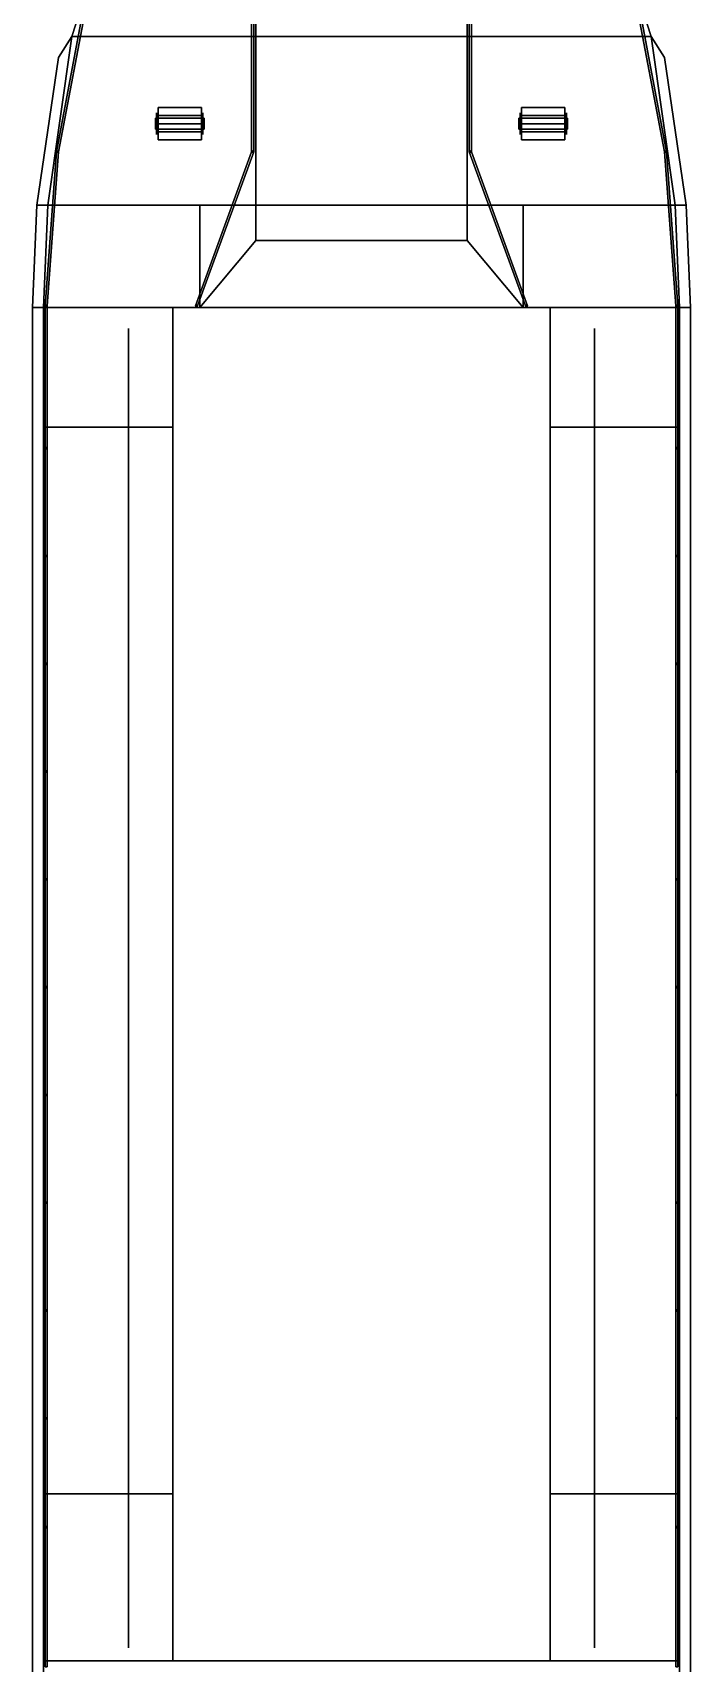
# Model space of a CAD drawing. Header units: millimetres. Extents: x -6.1 to 6.1, y -28.6 to 41.9.
# Drawn here: x -6.1 to 6.1, y -11.95 to 18.31 of the extents above; entities that cross this region are included whole.
import ezdxf

# ---------------------------------------------------------------- set-up
doc = ezdxf.new("R2010")
doc.units = ezdxf.units.MM
doc.layers.add('railings', color=6, linetype='Continuous')
doc.layers.add('railings2', color=5, linetype='Continuous')

msp = doc.modelspace()

# ---------------------------------------------------------------- linework, layer by layer
for points in [[(1.96, 23.89, 0.25), (-1.96, 23.89, 0.25), (-1.96, 14.45, 0.25), (1.96, 14.45, 0.25)], [(-5.37, 18.24, -1.2), (-4.18, 21.93, -1.2), (4.18, 21.93, -1.2), (5.37, 18.24, -1.2)], [(-1.96, 18.24, 1.65), (-1.96, 21.93, 1.81), (-4.18, 21.93, 1.81), (-5.37, 18.24, 1.65)], [(-5.37, 18.24, 1.65), (-4.18, 21.93, 1.81), (-4.18, 21.93, -1.2), (-5.37, 18.24, -1.2)], [(-1.96, 18.24, 0.25), (-1.96, 21.93, 0.25), (-1.96, 21.93, 1.81), (-1.96, 18.24, 1.65)], [(4.18, 21.93, 1.81), (1.96, 21.93, 1.81), (1.96, 18.24, 1.65), (5.37, 18.24, 1.65)], [(1.96, 18.24, 1.65), (1.96, 21.93, 1.81), (1.96, 21.93, 0.25), (1.96, 18.24, 0.25)], [(5.37, 18.24, -1.2), (4.18, 21.93, -1.2), (4.18, 21.93, 1.81), (5.37, 18.24, 1.65)], [(-5.62, 17.85, 0.55), (-6.02, 15.11, 0.55), (-5.82, 15.11, 0.55), (-5.37, 18.24, 0.55)], [(-5.37, 18.24, 0.24), (-5.82, 15.11, 0.24), (-6.02, 15.11, 0.24), (-5.62, 17.85, 0.24)], [(-5.37, 18.24, -1.2), (5.37, 18.24, -1.2), (5.82, 15.11, -1.2), (-5.82, 15.11, -1.2)], [(-1.96, 15.11, 1.59), (-1.96, 18.24, 1.65), (-5.37, 18.24, 1.65), (-5.82, 15.11, 1.59)], [(-5.82, 15.11, 1.59), (-5.37, 18.24, 1.65), (-5.37, 18.24, -1.2), (-5.82, 15.11, -1.2)], [(-5.62, 17.85, 0.24), (-5.62, 17.85, 0.55), (-5.37, 18.24, 0.55), (-5.37, 18.24, 0.24)], [(-1.96, 15.11, 0.25), (-1.96, 18.24, 0.25), (-1.96, 18.24, 1.65), (-1.96, 15.11, 1.59)], [(5.37, 18.24, 1.65), (1.96, 18.24, 1.65), (1.96, 15.11, 1.59), (5.82, 15.11, 1.59)], [(1.96, 15.11, 1.59), (1.96, 18.24, 1.65), (1.96, 18.24, 0.25), (1.96, 15.11, 0.25)], [(5.82, 15.11, -1.2), (5.37, 18.24, -1.2), (5.37, 18.24, 1.65), (5.82, 15.11, 1.59)], [(5.37, 18.24, 0.55), (5.82, 15.11, 0.55), (6.02, 15.11, 0.55), (5.62, 17.85, 0.55)], [(5.62, 17.85, 0.24), (6.02, 15.11, 0.24), (5.82, 15.11, 0.24), (5.37, 18.24, 0.24)], [(5.62, 17.85, 0.55), (5.62, 17.85, 0.24), (5.37, 18.24, 0.24), (5.37, 18.24, 0.55)], [(-6.02, 15.11, 0.24), (-6.02, 15.11, 0.55), (-5.62, 17.85, 0.55), (-5.62, 17.85, 0.24)], [(6.02, 15.11, 0.55), (6.02, 15.11, 0.24), (5.62, 17.85, 0.24), (5.62, 17.85, 0.55)], [(-3.82, 16.62, 1.87), (-3.82, 16.52, 1.97), (-3.82, 16.62, 2.07), (-3.82, 16.72, 1.97)], [(-3.82, 16.62, 1.87), (-3.82, 16.72, 1.97), (-2.92, 16.72, 1.97), (-2.92, 16.62, 1.87)], [(-3.82, 16.72, 1.97), (-3.82, 16.62, 2.07), (-2.92, 16.62, 2.07), (-2.92, 16.72, 1.97)], [(-3.8, 16.78, 2.04), (-3.8, 16.62, 2.14), (-3.8, 16.62, 1.61), (-3.8, 16.82, 1.62)], [(-3.8, 16.82, 1.62), (-3.8, 16.62, 1.61), (-3.8, 16.62, 2.14), (-3.8, 16.78, 2.04)], [(-3.77, 16.77, 1.71), (-3.77, 16.47, 1.71), (-3.77, 16.32, 1.97), (-3.77, 16.92, 1.97)], [(-3.77, 16.77, 1.71), (-3.77, 16.92, 1.97), (-2.97, 16.92, 1.97), (-2.97, 16.77, 1.71)], [(-3.77, 16.92, 1.97), (-3.77, 16.32, 1.97), (-3.77, 16.47, 2.23), (-3.77, 16.77, 2.23)], [(-3.77, 16.92, 1.97), (-3.77, 16.77, 2.23), (-2.97, 16.77, 2.23), (-2.97, 16.92, 1.97)], [(-3.77, 16.47, 1.71), (-3.77, 16.77, 1.71), (-2.97, 16.77, 1.71), (-2.97, 16.47, 1.71)], [(-3.77, 16.77, 2.23), (-3.77, 16.47, 2.23), (-2.97, 16.47, 2.23), (-2.97, 16.77, 2.23)], [(-2.97, 16.92, 1.97), (-2.97, 16.32, 1.97), (-2.97, 16.47, 1.71), (-2.97, 16.77, 1.71)], [(-2.97, 16.77, 2.23), (-2.97, 16.47, 2.23), (-2.97, 16.32, 1.97), (-2.97, 16.92, 1.97)], [(-2.94, 16.78, 2.04), (-2.94, 16.62, 2.14), (-2.94, 16.62, 1.61), (-2.94, 16.82, 1.62)], [(-2.94, 16.82, 1.62), (-2.94, 16.62, 1.61), (-2.94, 16.62, 2.14), (-2.94, 16.78, 2.04)], [(-2.92, 16.72, 1.97), (-2.92, 16.62, 2.07), (-2.92, 16.52, 1.97), (-2.92, 16.62, 1.87)], [(2.92, 16.72, 1.97), (2.92, 16.62, 2.07), (3.82, 16.62, 2.07), (3.82, 16.72, 1.97)], [(2.92, 16.62, 1.87), (2.92, 16.72, 1.97), (3.82, 16.72, 1.97), (3.82, 16.62, 1.87)], [(2.92, 16.62, 1.87), (2.92, 16.52, 1.97), (2.92, 16.62, 2.07), (2.92, 16.72, 1.97)], [(2.94, 16.82, 1.62), (2.94, 16.62, 1.61), (2.94, 16.62, 2.14), (2.94, 16.78, 2.04)], [(2.94, 16.78, 2.04), (2.94, 16.62, 2.14), (2.94, 16.62, 1.61), (2.94, 16.82, 1.62)], [(2.97, 16.92, 1.97), (2.97, 16.77, 2.23), (3.77, 16.77, 2.23), (3.77, 16.92, 1.97)], [(2.97, 16.77, 1.71), (2.97, 16.92, 1.97), (3.77, 16.92, 1.97), (3.77, 16.77, 1.71)], [(2.97, 16.92, 1.97), (2.97, 16.32, 1.97), (2.97, 16.47, 2.23), (2.97, 16.77, 2.23)], [(2.97, 16.77, 1.71), (2.97, 16.47, 1.71), (2.97, 16.32, 1.97), (2.97, 16.92, 1.97)], [(2.97, 16.77, 2.23), (2.97, 16.47, 2.23), (3.77, 16.47, 2.23), (3.77, 16.77, 2.23)], [(2.97, 16.47, 1.71), (2.97, 16.77, 1.71), (3.77, 16.77, 1.71), (3.77, 16.47, 1.71)], [(3.77, 16.77, 2.23), (3.77, 16.47, 2.23), (3.77, 16.32, 1.97), (3.77, 16.92, 1.97)], [(3.77, 16.92, 1.97), (3.77, 16.32, 1.97), (3.77, 16.47, 1.71), (3.77, 16.77, 1.71)], [(3.8, 16.82, 1.62), (3.8, 16.62, 1.61), (3.8, 16.62, 2.14), (3.8, 16.78, 2.04)], [(3.8, 16.78, 2.04), (3.8, 16.62, 2.14), (3.8, 16.62, 1.61), (3.8, 16.82, 1.62)], [(3.82, 16.72, 1.97), (3.82, 16.62, 2.07), (3.82, 16.52, 1.97), (3.82, 16.62, 1.87)], [(-3.82, 16.52, 1.97), (-3.82, 16.62, 1.87), (-2.92, 16.62, 1.87), (-2.92, 16.52, 1.97)], [(-3.82, 16.62, 2.07), (-3.82, 16.52, 1.97), (-2.92, 16.52, 1.97), (-2.92, 16.62, 2.07)], [(-3.8, 16.46, 2.04), (-3.8, 16.62, 2.14), (-3.8, 16.62, 1.61), (-3.8, 16.42, 1.61)], [(-3.8, 16.42, 1.61), (-3.8, 16.62, 1.61), (-3.8, 16.62, 2.14), (-3.8, 16.46, 2.04)], [(-3.77, 16.32, 1.97), (-3.77, 16.47, 1.71), (-2.97, 16.47, 1.71), (-2.97, 16.32, 1.97)], [(-3.77, 16.47, 2.23), (-3.77, 16.32, 1.97), (-2.97, 16.32, 1.97), (-2.97, 16.47, 2.23)], [(-2.94, 16.46, 2.04), (-2.94, 16.62, 2.14), (-2.94, 16.62, 1.61), (-2.94, 16.42, 1.61)], [(-2.94, 16.42, 1.61), (-2.94, 16.62, 1.61), (-2.94, 16.62, 2.14), (-2.94, 16.46, 2.04)], [(2.92, 16.62, 2.07), (2.92, 16.52, 1.97), (3.82, 16.52, 1.97), (3.82, 16.62, 2.07)], [(2.92, 16.52, 1.97), (2.92, 16.62, 1.87), (3.82, 16.62, 1.87), (3.82, 16.52, 1.97)], [(2.94, 16.46, 2.04), (2.94, 16.62, 2.14), (2.94, 16.62, 1.61), (2.94, 16.42, 1.61)], [(2.94, 16.42, 1.61), (2.94, 16.62, 1.61), (2.94, 16.62, 2.14), (2.94, 16.46, 2.04)], [(2.97, 16.47, 2.23), (2.97, 16.32, 1.97), (3.77, 16.32, 1.97), (3.77, 16.47, 2.23)], [(2.97, 16.32, 1.97), (2.97, 16.47, 1.71), (3.77, 16.47, 1.71), (3.77, 16.32, 1.97)], [(3.8, 16.46, 2.04), (3.8, 16.62, 2.14), (3.8, 16.62, 1.61), (3.8, 16.42, 1.61)], [(3.8, 16.42, 1.61), (3.8, 16.62, 1.61), (3.8, 16.62, 2.14), (3.8, 16.46, 2.04)], [(-5.82, 15.11, 0.24), (-5.9, 13.21, 0.24), (-6.1, 13.21, 0.24), (-6.02, 15.11, 0.24)], [(-6.1, 13.21, 0.24), (-6.1, 13.21, 0.55), (-6.02, 15.11, 0.55), (-6.02, 15.11, 0.24)], [(-6.02, 15.11, 0.55), (-6.1, 13.21, 0.55), (-5.9, 13.21, 0.55), (-5.82, 15.11, 0.55)], [(-5.9, 13.21, -1.2), (-5.82, 15.11, -1.2), (5.82, 15.11, -1.2), (5.9, 13.21, -1.2)], [(-3, 13.21, 1.59), (-3, 15.11, 1.59), (-5.82, 15.11, 1.59), (-5.9, 13.21, 1.59)], [(-5.9, 13.21, 1.59), (-5.82, 15.11, 1.59), (-5.82, 15.11, -1.2), (-5.9, 13.21, -1.2)], [(-1.96, 14.45, 1.59), (-1.96, 15.11, 1.59), (-3, 15.11, 1.59), (-3, 13.21, 1.59)], [(-1.96, 14.45, 0.25), (-1.96, 15.11, 0.25), (-1.96, 15.11, 1.59), (-1.96, 14.45, 1.59)], [(3, 15.11, 1.59), (1.96, 15.11, 1.59), (1.96, 14.45, 1.59), (3, 13.21, 1.59)], [(1.96, 14.45, 1.59), (1.96, 15.11, 1.59), (1.96, 15.11, 0.25), (1.96, 14.45, 0.25)], [(5.82, 15.11, 1.59), (3, 15.11, 1.59), (3, 13.21, 1.59), (5.9, 13.21, 1.59)], [(5.9, 13.21, -1.2), (5.82, 15.11, -1.2), (5.82, 15.11, 1.59), (5.9, 13.21, 1.59)], [(5.82, 15.11, 0.55), (5.9, 13.21, 0.55), (6.1, 13.21, 0.55), (6.02, 15.11, 0.55)], [(6.02, 15.11, 0.24), (6.1, 13.21, 0.24), (5.9, 13.21, 0.24), (5.82, 15.11, 0.24)], [(6.1, 13.21, 0.55), (6.1, 13.21, 0.24), (6.02, 15.11, 0.24), (6.02, 15.11, 0.55)], [(-3, 13.21, 0.25), (-1.96, 14.45, 0.25), (-1.96, 14.45, 1.59), (-3, 13.21, 1.59)], [(1.96, 14.45, 0.25), (-1.96, 14.45, 0.25), (-3, 13.21, 0.25), (3, 13.21, 0.25)], [(3, 13.21, 1.59), (1.96, 14.45, 1.59), (1.96, 14.45, 0.25), (3, 13.21, 0.25)], [(-5.9, 13.21, 0.24), (-5.9, -16.83, 0.24), (-6.1, -16.83, 0.24), (-6.1, 13.21, 0.24)], [(-6.1, -16.83, 0.24), (-6.1, -16.83, 0.55), (-6.1, 13.21, 0.55), (-6.1, 13.21, 0.24)], [(-6.1, 13.21, 0.55), (-6.1, -16.83, 0.55), (-5.9, -16.83, 0.55), (-5.9, 13.21, 0.55)], [(-5.9, 13.21, -1.2), (5.9, 13.21, -1.2), (5.9, -16.83, -1.2), (-5.9, -16.83, -1.2)], [(-3.5, 10.99, 0.59), (-3.5, 13.21, 1.59), (-5.9, 13.21, 1.59), (-5.9, 10.99, 0.59)], [(-5.9, 10.99, 0.59), (-5.9, 13.21, 1.59), (-5.9, 13.21, -1.2), (-5.9, 10.99, -1.2)], [(-3.5, 13.21, 0.25), (-3, 13.21, 0.25), (-3, 13.21, 1.59), (-3.5, 13.21, 1.59)], [(-3.5, 10.99, 0.25), (-3.5, 13.21, 0.25), (-3.5, 13.21, 1.59), (-3.5, 10.99, 0.59)], [(3.5, 13.21, 0.25), (-3.5, 13.21, 0.25), (-3.5, -11.9, 0.25), (3.5, -11.9, 0.25)], [(3.5, 13.21, 1.59), (3, 13.21, 1.59), (3, 13.21, 0.25), (3.5, 13.21, 0.25)], [(5.9, 13.21, 1.59), (3.5, 13.21, 1.59), (3.5, 10.99, 0.59), (5.9, 10.99, 0.59)], [(3.5, 10.99, 0.59), (3.5, 13.21, 1.59), (3.5, 13.21, 0.25), (3.5, 10.99, 0.25)], [(5.9, 10.99, -1.2), (5.9, 13.21, -1.2), (5.9, 13.21, 1.59), (5.9, 10.99, 0.59)], [(6.1, 13.21, 0.24), (6.1, -16.83, 0.24), (5.9, -16.83, 0.24), (5.9, 13.21, 0.24)], [(5.9, 13.21, 0.55), (5.9, -16.83, 0.55), (6.1, -16.83, 0.55), (6.1, 13.21, 0.55)], [(6.1, -16.83, 0.55), (6.1, -16.83, 0.24), (6.1, 13.21, 0.24), (6.1, 13.21, 0.55)], [(-4.32, -11.66, 1.41), (-4.32, 12.82, 1.41), (-4.32, 10.99, 0.59), (-4.32, -8.8, 0.59)], [(-4.32, -8.8, 0.59), (-4.32, 10.99, 0.59), (-4.32, 12.82, 1.41), (-4.32, -11.66, 1.41)], [(4.32, -8.8, 0.59), (4.32, 10.99, 0.59), (4.32, 12.82, 1.41), (4.32, -11.66, 1.41)], [(4.32, -11.66, 1.41), (4.32, 12.82, 1.41), (4.32, 10.99, 0.59), (4.32, -8.8, 0.59)], [(-3.5, -8.8, 0.59), (-3.5, 10.99, 0.59), (-5.9, 10.99, 0.59), (-5.9, -8.8, 0.59)], [(-5.9, -8.8, 0.59), (-5.9, 10.99, 0.59), (-5.9, 10.99, -1.2), (-5.9, -8.8, -1.2)], [(-3.5, -8.8, 0.25), (-3.5, 10.99, 0.25), (-3.5, 10.99, 0.59), (-3.5, -8.8, 0.59)], [(5.9, 10.99, 0.59), (3.5, 10.99, 0.59), (3.5, -8.8, 0.59), (5.9, -8.8, 0.59)], [(3.5, -8.8, 0.59), (3.5, 10.99, 0.59), (3.5, 10.99, 0.25), (3.5, -8.8, 0.25)], [(5.9, -8.8, -1.2), (5.9, 10.99, -1.2), (5.9, 10.99, 0.59), (5.9, -8.8, 0.59)], [(-3.5, -11.9, 1.48), (-3.5, -8.8, 0.59), (-5.9, -8.8, 0.59), (-5.9, -11.9, 1.48)], [(-5.9, -11.9, 1.48), (-5.9, -8.8, 0.59), (-5.9, -8.8, -1.2), (-5.9, -11.9, -1.2)], [(-3.5, -11.9, 0.25), (-3.5, -8.8, 0.25), (-3.5, -8.8, 0.59), (-3.5, -11.9, 1.48)], [(5.9, -8.8, 0.59), (3.5, -8.8, 0.59), (3.5, -11.9, 1.48), (5.9, -11.9, 1.48)], [(3.5, -11.9, 1.48), (3.5, -8.8, 0.59), (3.5, -8.8, 0.25), (3.5, -11.9, 0.25)], [(5.9, -11.9, -1.2), (5.9, -8.8, -1.2), (5.9, -8.8, 0.59), (5.9, -11.9, 1.48)], [(5.9, -11.9, 1.48), (-5.9, -11.9, 1.48), (-5.9, -16.83, 1.48), (5.9, -16.83, 1.48)], [(-5.9, -16.83, 1.48), (-5.9, -11.9, 1.48), (-5.9, -11.9, -1.2), (-5.9, -16.83, -1.2)], [(3.5, -11.9, 0.25), (-3.5, -11.9, 0.25), (-3.5, -11.9, 1.48), (3.5, -11.9, 1.48)], [(5.9, -16.83, -1.2), (5.9, -11.9, -1.2), (5.9, -11.9, 1.48), (5.9, -16.83, 1.48)]]:
    msp.add_3dface(points)
at = {"layer": 'railings'}
for points in [[(-2.04, 16.1, 2.69), (-2.04, 19, 2.77), (-2, 19, 2.77), (-2, 16.1, 2.69)], [(-2, 16.1, 2.69), (-2, 19, 2.77), (-2.04, 19, 2.77), (-2.04, 16.1, 2.69)], [(2.04, 16.1, 2.69), (2.04, 19, 2.77), (2, 19, 2.77), (2, 16.1, 2.69)], [(2, 16.1, 2.69), (2, 19, 2.77), (2.04, 19, 2.77), (2.04, 16.1, 2.69)], [(5.66, 16.1, 2.69), (5.11, 19, 2.77), (5.07, 19, 2.77), (5.62, 16.1, 2.69)], [(5.62, 16.1, 2.69), (5.07, 19, 2.77), (5.11, 19, 2.77), (5.66, 16.1, 2.69)], [(-3.08, 13.24, 2.68), (-2.04, 16.1, 2.69), (-2, 16.1, 2.69), (-3.04, 13.24, 2.68)], [(-3.04, 13.24, 2.68), (-2, 16.1, 2.69), (-2.04, 16.1, 2.69), (-3.08, 13.24, 2.68)], [(2.03, 16.117, 1.6), (2, 16.1, 1.6), (2, 16.1, 2.69), (2.03, 16.117, 2.69)], [(2, 16.1, 1.6), (2.03, 16.083, 1.6), (2.03, 16.083, 2.69), (2, 16.1, 2.69)], [(3.08, 13.24, 2.68), (2.04, 16.1, 2.69), (2, 16.1, 2.69), (3.04, 13.24, 2.68)], [(3.04, 13.24, 2.68), (2, 16.1, 2.69), (2.04, 16.1, 2.69), (3.08, 13.24, 2.68)], [(2.03, 16.083, 1.6), (2.03, 16.117, 1.6), (2.03, 16.117, 2.69), (2.03, 16.083, 2.69)], [(5.65, 16.117, 1.6), (5.62, 16.1, 1.6), (5.62, 16.1, 2.69), (5.65, 16.117, 2.69)], [(5.62, 16.1, 1.6), (5.65, 16.083, 1.6), (5.65, 16.083, 2.69), (5.62, 16.1, 2.69)], [(5.83, 13.24, 2.68), (5.62, 16.1, 2.69), (5.66, 16.1, 2.69), (5.87, 13.24, 2.68)], [(5.87, 13.24, 2.68), (5.66, 16.1, 2.69), (5.62, 16.1, 2.69), (5.83, 13.24, 2.68)], [(5.65, 16.083, 1.6), (5.65, 16.117, 1.6), (5.65, 16.117, 2.69), (5.65, 16.083, 2.69)], [(3.07, 13.257, 1.59), (3.04, 13.24, 1.59), (3.04, 13.24, 2.68), (3.07, 13.257, 2.68)], [(3.04, 13.24, 1.59), (3.07, 13.223, 1.59), (3.07, 13.223, 2.68), (3.04, 13.24, 2.68)], [(3.07, 13.223, 1.59), (3.07, 13.257, 1.59), (3.07, 13.257, 2.68), (3.07, 13.223, 2.68)], [(5.86, 13.257, 1.59), (5.83, 13.24, 1.59), (5.83, 13.24, 2.68), (5.86, 13.257, 2.68)], [(5.83, 13.24, 1.59), (5.86, 13.223, 1.59), (5.86, 13.223, 2.68), (5.83, 13.24, 2.68)], [(5.87, 10.6, 1.68), (5.87, 13.24, 2.68), (5.83, 13.24, 2.68), (5.83, 10.6, 1.68)], [(5.83, 10.6, 1.68), (5.83, 13.24, 2.68), (5.87, 13.24, 2.68), (5.87, 10.6, 1.68)], [(5.86, 13.223, 1.59), (5.86, 13.257, 1.59), (5.86, 13.257, 2.68), (5.86, 13.223, 2.68)], [(5.86, 10.617, 0.59), (5.83, 10.6, 0.59), (5.83, 10.6, 1.68), (5.86, 10.617, 1.68)], [(5.83, 10.6, 0.59), (5.86, 10.583, 0.59), (5.86, 10.583, 1.68), (5.83, 10.6, 1.68)], [(5.87, -9.42, 1.68), (5.87, 10.6, 1.68), (5.83, 10.6, 1.68), (5.83, -9.42, 1.68)], [(5.83, -9.42, 1.68), (5.83, 10.6, 1.68), (5.87, 10.6, 1.68), (5.87, -9.42, 1.68)], [(5.86, 10.583, 0.59), (5.86, 10.617, 0.59), (5.86, 10.617, 1.68), (5.86, 10.583, 1.68)], [(5.86, 8.617, 0.59), (5.83, 8.6, 0.59), (5.83, 8.6, 1.68), (5.86, 8.617, 1.68)], [(5.83, 8.6, 0.59), (5.86, 8.583, 0.59), (5.86, 8.583, 1.68), (5.83, 8.6, 1.68)], [(5.86, 8.583, 0.59), (5.86, 8.617, 0.59), (5.86, 8.617, 1.68), (5.86, 8.583, 1.68)], [(5.86, 6.617, 0.59), (5.83, 6.6, 0.59), (5.83, 6.6, 1.68), (5.86, 6.617, 1.68)], [(5.83, 6.6, 0.59), (5.86, 6.583, 0.59), (5.86, 6.583, 1.68), (5.83, 6.6, 1.68)], [(5.86, 6.583, 0.59), (5.86, 6.617, 0.59), (5.86, 6.617, 1.68), (5.86, 6.583, 1.68)], [(5.86, 4.617, 0.59), (5.83, 4.6, 0.59), (5.83, 4.6, 1.68), (5.86, 4.617, 1.68)], [(5.83, 4.6, 0.59), (5.86, 4.583, 0.59), (5.86, 4.583, 1.68), (5.83, 4.6, 1.68)], [(5.86, 4.583, 0.59), (5.86, 4.617, 0.59), (5.86, 4.617, 1.68), (5.86, 4.583, 1.68)], [(5.86, 2.617, 0.59), (5.83, 2.6, 0.59), (5.83, 2.6, 1.68), (5.86, 2.617, 1.68)], [(5.83, 2.6, 0.59), (5.86, 2.583, 0.59), (5.86, 2.583, 1.68), (5.83, 2.6, 1.68)], [(5.86, 2.583, 0.59), (5.86, 2.617, 0.59), (5.86, 2.617, 1.68), (5.86, 2.583, 1.68)], [(5.86, 0.617, 0.59), (5.83, 0.6, 0.59), (5.83, 0.6, 1.68), (5.86, 0.617, 1.68)], [(5.86, 0.583, 0.59), (5.86, 0.617, 0.59), (5.86, 0.617, 1.68), (5.86, 0.583, 1.68)], [(5.83, 0.6, 0.59), (5.86, 0.583, 0.59), (5.86, 0.583, 1.68), (5.83, 0.6, 1.68)], [(5.86, -1.383, 0.59), (5.83, -1.4, 0.59), (5.83, -1.4, 1.68), (5.86, -1.383, 1.68)], [(5.83, -1.4, 0.59), (5.86, -1.417, 0.59), (5.86, -1.417, 1.68), (5.83, -1.4, 1.68)], [(5.86, -1.417, 0.59), (5.86, -1.383, 0.59), (5.86, -1.383, 1.68), (5.86, -1.417, 1.68)], [(5.86, -3.383, 0.59), (5.83, -3.4, 0.59), (5.83, -3.4, 1.68), (5.86, -3.383, 1.68)], [(5.83, -3.4, 0.59), (5.86, -3.417, 0.59), (5.86, -3.417, 1.68), (5.83, -3.4, 1.68)], [(5.86, -3.417, 0.59), (5.86, -3.383, 0.59), (5.86, -3.383, 1.68), (5.86, -3.417, 1.68)], [(5.86, -5.383, 0.59), (5.83, -5.4, 0.59), (5.83, -5.4, 1.68), (5.86, -5.383, 1.68)], [(5.83, -5.4, 0.59), (5.86, -5.417, 0.59), (5.86, -5.417, 1.68), (5.83, -5.4, 1.68)], [(5.86, -5.417, 0.59), (5.86, -5.383, 0.59), (5.86, -5.383, 1.68), (5.86, -5.417, 1.68)], [(5.86, -7.383, 0.59), (5.83, -7.4, 0.59), (5.83, -7.4, 1.68), (5.86, -7.383, 1.68)], [(5.83, -7.4, 0.59), (5.86, -7.417, 0.59), (5.86, -7.417, 1.68), (5.83, -7.4, 1.68)], [(5.86, -7.417, 0.59), (5.86, -7.383, 0.59), (5.86, -7.383, 1.68), (5.86, -7.417, 1.68)], [(5.86, -9.403, 0.76), (5.83, -9.42, 0.76), (5.83, -9.42, 1.68), (5.86, -9.403, 1.68)], [(5.83, -9.42, 0.76), (5.86, -9.437, 0.77), (5.86, -9.437, 1.68), (5.83, -9.42, 1.68)], [(5.83, -12.01, 2.52), (5.83, -9.42, 1.68), (5.87, -9.42, 1.68), (5.87, -12.01, 2.52)], [(5.87, -12.01, 2.52), (5.87, -9.42, 1.68), (5.83, -9.42, 1.68), (5.83, -12.01, 2.52)], [(5.86, -9.437, 0.77), (5.86, -9.403, 0.76), (5.86, -9.403, 1.68), (5.86, -9.437, 1.68)]]:
    msp.add_3dface(points, dxfattribs=at)
at = {"layer": 'railings2'}
for points in [[(-5.66, 16.1, 2.69), (-5.11, 19, 2.77), (-5.07, 19, 2.77), (-5.62, 16.1, 2.69)], [(-5.62, 16.1, 2.69), (-5.07, 19, 2.77), (-5.11, 19, 2.77), (-5.66, 16.1, 2.69)], [(-5.87, 13.24, 2.68), (-5.66, 16.1, 2.69), (-5.62, 16.1, 2.69), (-5.83, 13.24, 2.68)], [(-5.83, 13.24, 2.68), (-5.62, 16.1, 2.69), (-5.66, 16.1, 2.69), (-5.87, 13.24, 2.68)], [(-5.65, 16.117, 1.6), (-5.62, 16.1, 1.6), (-5.62, 16.1, 2.69), (-5.65, 16.117, 2.69)], [(-5.65, 16.083, 1.6), (-5.65, 16.117, 1.6), (-5.65, 16.117, 2.69), (-5.65, 16.083, 2.69)], [(-5.62, 16.1, 1.6), (-5.65, 16.083, 1.6), (-5.65, 16.083, 2.69), (-5.62, 16.1, 2.69)], [(-2.03, 16.083, 1.6), (-2.03, 16.117, 1.6), (-2.03, 16.117, 2.69), (-2.03, 16.083, 2.69)], [(-2.03, 16.117, 1.6), (-2, 16.1, 1.6), (-2, 16.1, 2.69), (-2.03, 16.117, 2.69)], [(-2, 16.1, 1.6), (-2.03, 16.083, 1.6), (-2.03, 16.083, 2.69), (-2, 16.1, 2.69)], [(-5.87, 10.6, 1.68), (-5.87, 13.24, 2.68), (-5.83, 13.24, 2.68), (-5.83, 10.6, 1.68)], [(-5.83, 10.6, 1.68), (-5.83, 13.24, 2.68), (-5.87, 13.24, 2.68), (-5.87, 10.6, 1.68)], [(-5.86, 13.223, 1.59), (-5.86, 13.257, 1.59), (-5.86, 13.257, 2.68), (-5.86, 13.223, 2.68)], [(-5.86, 13.257, 1.59), (-5.83, 13.24, 1.59), (-5.83, 13.24, 2.68), (-5.86, 13.257, 2.68)], [(-5.83, 13.24, 1.59), (-5.86, 13.223, 1.59), (-5.86, 13.223, 2.68), (-5.83, 13.24, 2.68)], [(-3.07, 13.257, 1.59), (-3.04, 13.24, 1.59), (-3.04, 13.24, 2.68), (-3.07, 13.257, 2.68)], [(-3.07, 13.223, 1.59), (-3.07, 13.257, 1.59), (-3.07, 13.257, 2.68), (-3.07, 13.223, 2.68)], [(-3.04, 13.24, 1.59), (-3.07, 13.223, 1.59), (-3.07, 13.223, 2.68), (-3.04, 13.24, 2.68)], [(-5.83, -9.42, 1.68), (-5.83, 10.6, 1.68), (-5.87, 10.6, 1.68), (-5.87, -9.42, 1.68)], [(-5.87, -9.42, 1.68), (-5.87, 10.6, 1.68), (-5.83, 10.6, 1.68), (-5.83, -9.42, 1.68)], [(-5.86, 10.617, 0.59), (-5.83, 10.6, 0.59), (-5.83, 10.6, 1.68), (-5.86, 10.617, 1.68)], [(-5.86, 10.583, 0.59), (-5.86, 10.617, 0.59), (-5.86, 10.617, 1.68), (-5.86, 10.583, 1.68)], [(-5.83, 10.6, 0.59), (-5.86, 10.583, 0.59), (-5.86, 10.583, 1.68), (-5.83, 10.6, 1.68)], [(-5.86, 8.583, 0.59), (-5.86, 8.617, 0.59), (-5.86, 8.617, 1.68), (-5.86, 8.583, 1.68)], [(-5.86, 8.617, 0.59), (-5.83, 8.6, 0.59), (-5.83, 8.6, 1.68), (-5.86, 8.617, 1.68)], [(-5.83, 8.6, 0.59), (-5.86, 8.583, 0.59), (-5.86, 8.583, 1.68), (-5.83, 8.6, 1.68)], [(-5.86, 6.617, 0.59), (-5.83, 6.6, 0.59), (-5.83, 6.6, 1.68), (-5.86, 6.617, 1.68)], [(-5.86, 6.583, 0.59), (-5.86, 6.617, 0.59), (-5.86, 6.617, 1.68), (-5.86, 6.583, 1.68)], [(-5.83, 6.6, 0.59), (-5.86, 6.583, 0.59), (-5.86, 6.583, 1.68), (-5.83, 6.6, 1.68)], [(-5.86, 4.583, 0.59), (-5.86, 4.617, 0.59), (-5.86, 4.617, 1.68), (-5.86, 4.583, 1.68)], [(-5.86, 4.617, 0.59), (-5.83, 4.6, 0.59), (-5.83, 4.6, 1.68), (-5.86, 4.617, 1.68)], [(-5.83, 4.6, 0.59), (-5.86, 4.583, 0.59), (-5.86, 4.583, 1.68), (-5.83, 4.6, 1.68)], [(-5.86, 2.617, 0.59), (-5.83, 2.6, 0.59), (-5.83, 2.6, 1.68), (-5.86, 2.617, 1.68)], [(-5.86, 2.583, 0.59), (-5.86, 2.617, 0.59), (-5.86, 2.617, 1.68), (-5.86, 2.583, 1.68)], [(-5.83, 2.6, 0.59), (-5.86, 2.583, 0.59), (-5.86, 2.583, 1.68), (-5.83, 2.6, 1.68)], [(-5.86, 0.583, 0.59), (-5.86, 0.617, 0.59), (-5.86, 0.617, 1.68), (-5.86, 0.583, 1.68)], [(-5.86, 0.617, 0.59), (-5.83, 0.6, 0.59), (-5.83, 0.6, 1.68), (-5.86, 0.617, 1.68)], [(-5.83, 0.6, 0.59), (-5.86, 0.583, 0.59), (-5.86, 0.583, 1.68), (-5.83, 0.6, 1.68)], [(-5.86, -1.383, 0.59), (-5.83, -1.4, 0.59), (-5.83, -1.4, 1.68), (-5.86, -1.383, 1.68)], [(-5.86, -1.417, 0.59), (-5.86, -1.383, 0.59), (-5.86, -1.383, 1.68), (-5.86, -1.417, 1.68)], [(-5.83, -1.4, 0.59), (-5.86, -1.417, 0.59), (-5.86, -1.417, 1.68), (-5.83, -1.4, 1.68)], [(-5.86, -3.417, 0.59), (-5.86, -3.383, 0.59), (-5.86, -3.383, 1.68), (-5.86, -3.417, 1.68)], [(-5.86, -3.383, 0.59), (-5.83, -3.4, 0.59), (-5.83, -3.4, 1.68), (-5.86, -3.383, 1.68)], [(-5.83, -3.4, 0.59), (-5.86, -3.417, 0.59), (-5.86, -3.417, 1.68), (-5.83, -3.4, 1.68)], [(-5.86, -5.383, 0.59), (-5.83, -5.4, 0.59), (-5.83, -5.4, 1.68), (-5.86, -5.383, 1.68)], [(-5.86, -5.417, 0.59), (-5.86, -5.383, 0.59), (-5.86, -5.383, 1.68), (-5.86, -5.417, 1.68)], [(-5.83, -5.4, 0.59), (-5.86, -5.417, 0.59), (-5.86, -5.417, 1.68), (-5.83, -5.4, 1.68)], [(-5.86, -7.417, 0.59), (-5.86, -7.383, 0.59), (-5.86, -7.383, 1.68), (-5.86, -7.417, 1.68)], [(-5.86, -7.383, 0.59), (-5.83, -7.4, 0.59), (-5.83, -7.4, 1.68), (-5.86, -7.383, 1.68)], [(-5.83, -7.4, 0.59), (-5.86, -7.417, 0.59), (-5.86, -7.417, 1.68), (-5.83, -7.4, 1.68)], [(-5.87, -12.01, 2.52), (-5.87, -9.42, 1.68), (-5.83, -9.42, 1.68), (-5.83, -12.01, 2.52)], [(-5.83, -12.01, 2.52), (-5.83, -9.42, 1.68), (-5.87, -9.42, 1.68), (-5.87, -12.01, 2.52)], [(-5.86, -9.403, 0.76), (-5.83, -9.42, 0.76), (-5.83, -9.42, 1.68), (-5.86, -9.403, 1.68)], [(-5.86, -9.437, 0.77), (-5.86, -9.403, 0.76), (-5.86, -9.403, 1.68), (-5.86, -9.437, 1.68)], [(-5.83, -9.42, 0.76), (-5.86, -9.437, 0.77), (-5.86, -9.437, 1.68), (-5.83, -9.42, 1.68)]]:
    msp.add_3dface(points, dxfattribs=at)

doc.saveas('drawing.dxf')
